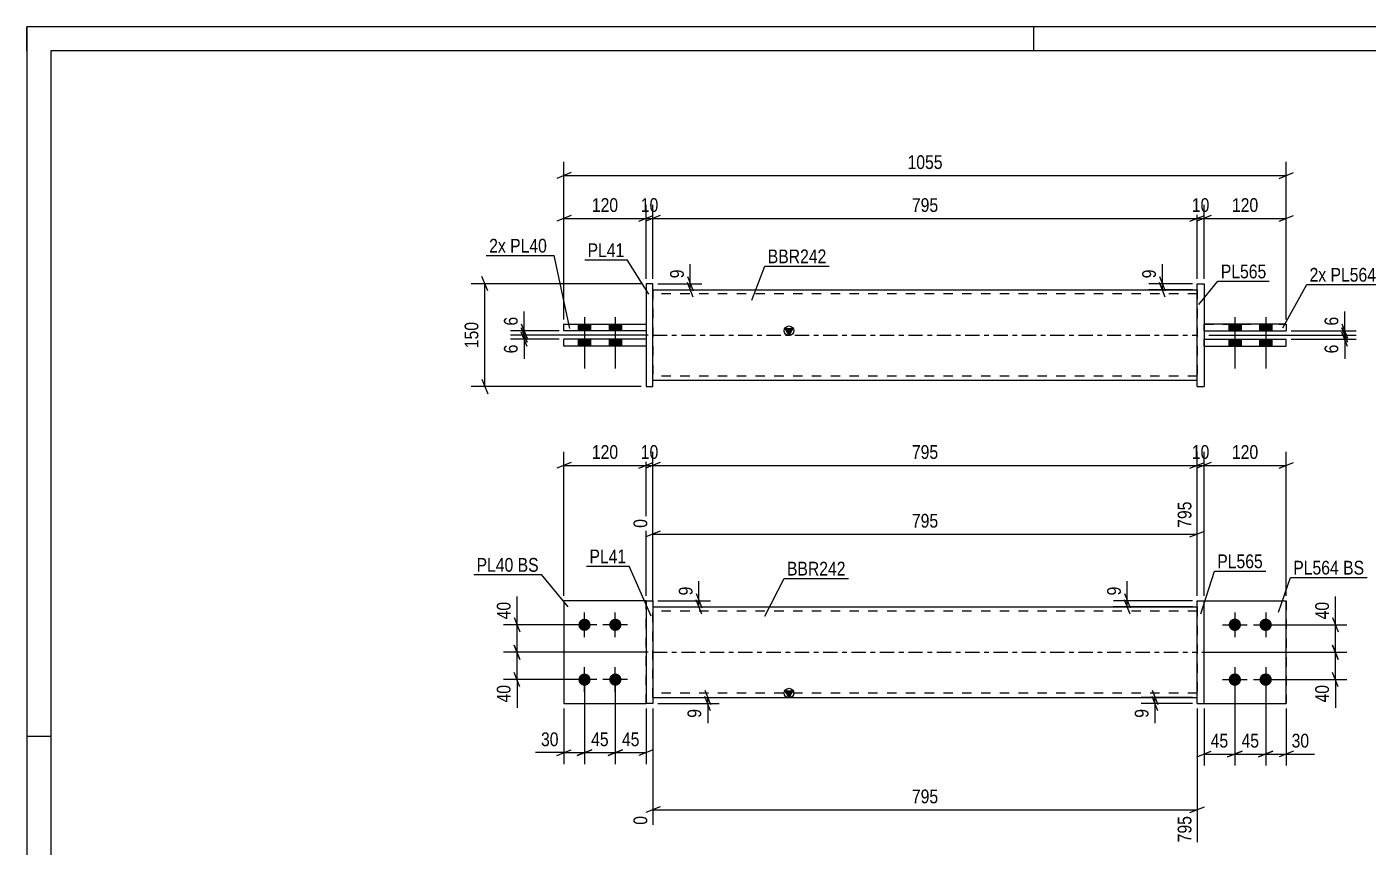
# Model space of a CAD drawing. Header units: millimetres. Extents: x 0 to 420, y 0 to 297.
# Drawn here: x 0 to 279.8, y 126 to 297 of the extents above; entities that cross this region are included whole.
import ezdxf

# ---------------------------------------------------------------- set-up
doc = ezdxf.new("R2010")
doc.units = ezdxf.units.MM
doc.linetypes.add('DXK_LINE_DOT2', pattern=[3.9198, 1.9599, -1.9599])
doc.linetypes.add('DXK_LINE_DOT3', pattern=[5.9187, 2.979, -0.9799, 0.9799, -0.9799])
doc.styles.add('Arial Narrow', font='ARIALN.TTF', dxfattribs={"height": 0.2})

# ---------------------------------------------------------------- blocks, each defined once
blk = doc.blocks.new('Unknown-585637310-1129')
at = {"color": 5, "linetype": 'Continuous'}
for p, q in [((420, 297), (0, 297)), ((0, 297), (0, 0)), ((0, 292), (0, 297)), ((210, 292), (210, 297)), ((415, 292), (5, 292)), ((5, 292), (5, 5)), ((5, 149), (0, 149))]:
    blk.add_line(p, q, dxfattribs=at)
blk = doc.blocks.new('Bolt-585637310-1834 - 1821')
at = {"linetype": 'Continuous'}
for points in [[(251.95, 173.61), (252.22, 173.58), (252.47, 173.5), (252.71, 173.37), (252.91, 173.19), (253.06, 172.97), (253.17, 172.72), (253.23, 172.46), (253.23, 172.19), (253.17, 171.93), (253.06, 171.68), (252.91, 171.47), (252.71, 171.29), (252.47, 171.15), (252.22, 171.07), (251.95, 171.04), (251.68, 171.07), (251.43, 171.15), (251.2, 171.29), (251, 171.47), (250.84, 171.68), (250.73, 171.93), (250.67, 172.19), (250.67, 172.46), (250.73, 172.72), (250.84, 172.97), (251, 173.19), (251.2, 173.37), (251.43, 173.5), (251.68, 173.58)], [(258.38, 173.61), (258.65, 173.58), (258.9, 173.5), (259.14, 173.37), (259.34, 173.19), (259.49, 172.97), (259.6, 172.72), (259.66, 172.46), (259.66, 172.19), (259.6, 171.93), (259.49, 171.68), (259.34, 171.47), (259.14, 171.29), (258.9, 171.15), (258.65, 171.07), (258.38, 171.04), (258.11, 171.07), (257.86, 171.15), (257.62, 171.29), (257.42, 171.47), (257.27, 171.68), (257.16, 171.93), (257.1, 172.19), (257.1, 172.46), (257.16, 172.72), (257.27, 172.97), (257.42, 173.19), (257.62, 173.37), (257.86, 173.5), (258.11, 173.58)], [(251.95, 162.18), (252.22, 162.15), (252.47, 162.07), (252.71, 161.94), (252.91, 161.76), (253.06, 161.54), (253.17, 161.29), (253.23, 161.03), (253.23, 160.76), (253.17, 160.5), (253.06, 160.25), (252.91, 160.04), (252.71, 159.86), (252.47, 159.72), (252.22, 159.64), (251.95, 159.61), (251.68, 159.64), (251.43, 159.72), (251.2, 159.86), (251, 160.04), (250.84, 160.25), (250.73, 160.5), (250.67, 160.76), (250.67, 161.03), (250.73, 161.29), (250.84, 161.54), (251, 161.76), (251.2, 161.94), (251.43, 162.07), (251.68, 162.15)], [(258.38, 162.18), (258.65, 162.15), (258.9, 162.07), (259.14, 161.94), (259.34, 161.76), (259.49, 161.54), (259.6, 161.29), (259.66, 161.03), (259.66, 160.76), (259.6, 160.5), (259.49, 160.25), (259.34, 160.04), (259.14, 159.86), (258.9, 159.72), (258.65, 159.64), (258.38, 159.61), (258.11, 159.64), (257.86, 159.72), (257.62, 159.86), (257.42, 160.04), (257.27, 160.25), (257.16, 160.5), (257.1, 160.76), (257.1, 161.03), (257.16, 161.29), (257.27, 161.54), (257.42, 161.76), (257.62, 161.94), (257.86, 162.07), (258.11, 162.15)]]:
    blk.add_hatch(color=1, dxfattribs=at).paths.add_polyline_path(points)
at = {"color": 1, "linetype": 'Continuous'}
for p, q in [((251.95, 174.9), (251.95, 169.75)), ((258.38, 174.9), (258.38, 169.75)), ((249.38, 172.33), (254.52, 172.33)), ((255.81, 172.33), (260.95, 172.33)), ((251.95, 163.47), (251.95, 158.33)), ((258.38, 163.47), (258.38, 158.33)), ((249.38, 160.9), (254.52, 160.9)), ((255.81, 160.9), (260.95, 160.9))]:
    blk.add_line(p, q, dxfattribs=at)
blk = doc.blocks.new('Part-585637310-1850 - 1821')
at = {"color": 2, "linetype": 'Continuous'}
for p, q in [((129.16, 177.33), (112.02, 177.33)), ((112.02, 177.33), (112.02, 155.9)), ((112.02, 155.9), (129.16, 155.9))]:
    blk.add_line(p, q, dxfattribs=at)
at = {"color": 7, "linetype": 'DXK_LINE_DOT2'}
blk.add_line((129.16, 155.9), (129.16, 177.33), dxfattribs=at)
blk = doc.blocks.new('Part-585637310-1840 - 1821')
at = {"color": 2, "linetype": 'Continuous'}
for p, q in [((129.16, 177.33), (130.59, 177.33)), ((129.16, 177.33), (129.16, 155.9)), ((130.59, 177.33), (130.59, 155.9)), ((130.59, 155.9), (129.16, 155.9))]:
    blk.add_line(p, q, dxfattribs=at)
blk = doc.blocks.new('Part-585637310-1828 - 1821')
at = {"linetype": 'Continuous'}
blk.add_hatch(color=2, dxfattribs=at).paths.add_polyline_path([(158.97, 157.18), (158.17, 158.58), (159.77, 158.58)])
at = {"color": 2, "linetype": 'Continuous'}
for p, q in [((130.59, 176.04), (244.09, 176.04)), ((130.59, 157.18), (244.09, 157.18)), ((158.97, 157.18), (158.17, 158.58)), ((158.17, 158.58), (159.77, 158.58)), ((159.77, 158.58), (158.97, 157.18))]:
    blk.add_line(p, q, dxfattribs=at)
at = {"color": 7, "linetype": 'DXK_LINE_DOT2'}
for p, q in [((130.59, 157.18), (130.59, 176.04)), ((244.09, 175.18), (130.59, 175.18)), ((244.09, 176.04), (244.09, 157.18)), ((244.09, 158.04), (130.59, 158.04))]:
    blk.add_line(p, q, dxfattribs=at)
at = {"color": 7, "linetype": 'DXK_LINE_DOT3'}
blk.add_line((130.59, 166.61), (244.09, 166.61), dxfattribs=at)
at = {"color": 2, "linetype": 'Continuous'}
blk.add_circle((158.97, 158.08), 1, dxfattribs=at)
blk = doc.blocks.new('Part-585637310-1833 - 1821')
at = {"color": 2, "linetype": 'Continuous'}
for p, q in [((245.52, 177.33), (262.67, 177.33)), ((262.67, 177.33), (262.67, 177.33)), ((262.67, 155.9), (262.67, 177.33)), ((245.52, 155.9), (262.67, 155.9))]:
    blk.add_line(p, q, dxfattribs=at)
at = {"color": 7, "linetype": 'DXK_LINE_DOT2'}
for p, q in [((245.52, 177.33), (262.67, 177.33)), ((245.52, 155.9), (245.52, 177.33)), ((262.67, 177.33), (262.67, 177.33)), ((245.52, 155.9), (245.52, 155.9)), ((245.52, 155.9), (262.67, 155.9))]:
    blk.add_line(p, q, dxfattribs=at)
blk = doc.blocks.new('Bolt-585637310-1835 - 1821')
at = {"linetype": 'Continuous'}
for points in [[(116.31, 171.04, -1), (116.31, 173.61, -1)], [(122.74, 171.04, -1), (122.74, 173.61, -1)], [(116.31, 159.61, -1), (116.31, 162.18, -1)], [(122.74, 159.61, -1), (122.74, 162.18, -1)]]:
    blk.add_hatch(color=1, dxfattribs=at).paths.add_polyline_path(points)
at = {"color": 1, "linetype": 'Continuous'}
for p, q in [((116.31, 169.75), (116.31, 174.9)), ((122.74, 169.75), (122.74, 174.9)), ((118.88, 172.33), (113.74, 172.33)), ((125.31, 172.33), (120.16, 172.33)), ((116.31, 158.33), (116.31, 163.47)), ((122.74, 158.33), (122.74, 163.47)), ((118.88, 160.9), (113.74, 160.9)), ((125.31, 160.9), (120.16, 160.9))]:
    blk.add_line(p, q, dxfattribs=at)
blk = doc.blocks.new('Part-585637310-1845 - 1821')
at = {"color": 7, "linetype": 'DXK_LINE_DOT2'}
for p, q in [((129.16, 177.33), (112.02, 177.33)), ((112.02, 177.33), (112.02, 155.9)), ((129.16, 155.9), (129.16, 177.33)), ((112.02, 155.9), (129.16, 155.9))]:
    blk.add_line(p, q, dxfattribs=at)
blk = doc.blocks.new('Part-585637310-1855 - 1821')
at = {"color": 2, "linetype": 'Continuous'}
for p, q in [((244.09, 177.33), (245.52, 177.33)), ((244.09, 155.9), (244.09, 177.33)), ((245.52, 155.9), (245.52, 177.33)), ((244.09, 155.9), (244.09, 155.9)), ((244.09, 155.9), (245.52, 155.9))]:
    blk.add_line(p, q, dxfattribs=at)
at = {"color": 7, "linetype": 'DXK_LINE_DOT2'}
for p, q in [((244.09, 177.33), (245.52, 177.33)), ((244.09, 155.9), (245.52, 155.9))]:
    blk.add_line(p, q, dxfattribs=at)
blk = doc.blocks.new('Part-585637310-1861 - 1821')
at = {"color": 7, "linetype": 'DXK_LINE_DOT2'}
for p, q in [((245.52, 177.33), (262.67, 177.33)), ((245.52, 155.9), (245.52, 177.33)), ((245.52, 177.33), (262.67, 177.33)), ((262.67, 177.33), (262.67, 177.33)), ((262.67, 177.33), (262.67, 155.9)), ((245.52, 155.9), (245.52, 155.9)), ((245.52, 155.9), (262.67, 155.9)), ((245.52, 155.9), (262.67, 155.9))]:
    blk.add_line(p, q, dxfattribs=at)
blk = doc.blocks.new('Part-585637310-2172 - 2150')
at = {"linetype": 'Continuous'}
blk.add_hatch(color=2, dxfattribs=at).paths.add_polyline_path([(158.97, 232.73), (158.17, 234.13), (159.77, 234.13)])
at = {"color": 2, "linetype": 'Continuous'}
for p, q in [((130.59, 242.16), (244.09, 242.16)), ((158.97, 232.73), (158.17, 234.13)), ((158.17, 234.13), (159.77, 234.13)), ((159.77, 234.13), (158.97, 232.73)), ((130.59, 223.3), (244.09, 223.3))]:
    blk.add_line(p, q, dxfattribs=at)
at = {"color": 7, "linetype": 'DXK_LINE_DOT2'}
for p, q in [((130.59, 242.16), (130.59, 223.3)), ((244.09, 241.3), (130.59, 241.3)), ((244.09, 242.16), (244.09, 223.3)), ((244.09, 224.16), (130.59, 224.16))]:
    blk.add_line(p, q, dxfattribs=at)
at = {"color": 7, "linetype": 'DXK_LINE_DOT3'}
blk.add_line((130.59, 232.73), (244.09, 232.73), dxfattribs=at)
at = {"color": 2, "linetype": 'Continuous'}
blk.add_circle((158.97, 233.63), 1, dxfattribs=at)
blk = doc.blocks.new('Part-585637310-2177 - 2150')
at = {"color": 2, "linetype": 'Continuous'}
for p, q in [((245.52, 231.87), (262.67, 231.87)), ((245.52, 230.44), (245.52, 231.87)), ((245.52, 230.44), (245.52, 230.44)), ((245.52, 230.44), (262.67, 230.44)), ((262.67, 230.44), (262.67, 231.87))]:
    blk.add_line(p, q, dxfattribs=at)
at = {"color": 7, "linetype": 'DXK_LINE_DOT2'}
for p, q in [((245.52, 231.87), (262.67, 231.87)), ((245.52, 230.44), (262.67, 230.44))]:
    blk.add_line(p, q, dxfattribs=at)
blk = doc.blocks.new('Part-585637310-2161 - 2150')
at = {"color": 2, "linetype": 'Continuous'}
for p, q in [((129.16, 231.87), (112.02, 231.87)), ((112.02, 230.44), (112.02, 231.87)), ((129.16, 230.44), (112.02, 230.44)), ((129.16, 231.87), (129.16, 230.44))]:
    blk.add_line(p, q, dxfattribs=at)
blk = doc.blocks.new('Part-585637310-2166 - 2150')
at = {"color": 2, "linetype": 'Continuous'}
for p, q in [((244.09, 243.44), (244.09, 243.44)), ((244.09, 222.01), (244.09, 243.44)), ((244.09, 243.44), (245.52, 243.44)), ((245.52, 243.44), (245.52, 243.44)), ((245.52, 243.44), (245.52, 222.01)), ((244.09, 222.01), (245.52, 222.01)), ((244.09, 222.01), (244.09, 222.01)), ((245.52, 222.01), (245.52, 222.01))]:
    blk.add_line(p, q, dxfattribs=at)
at = {"color": 7, "linetype": 'DXK_LINE_DOT2'}
for p, q in [((244.09, 243.44), (244.09, 243.44)), ((244.09, 243.44), (245.52, 243.44)), ((244.09, 222.01), (245.52, 222.01))]:
    blk.add_line(p, q, dxfattribs=at)
blk = doc.blocks.new('Bolt-585637310-2167 - 2150')
at = {"linetype": 'Continuous'}
for points in [[(253.24, 235.01), (250.67, 235.01), (250.67, 233.59), (253.24, 233.59)], [(253.24, 235.01), (250.67, 235.01), (250.67, 233.59), (253.24, 233.59)], [(259.67, 235.01), (257.09, 235.01), (257.09, 233.59), (259.67, 233.59)], [(259.67, 235.01), (257.09, 235.01), (257.09, 233.59), (259.67, 233.59)], [(253.24, 231.87), (250.67, 231.87), (250.67, 230.44), (253.24, 230.44)], [(253.24, 231.87), (250.67, 231.87), (250.67, 230.44), (253.24, 230.44)], [(259.67, 231.87), (257.09, 231.87), (257.09, 230.44), (259.67, 230.44)], [(259.67, 231.87), (257.09, 231.87), (257.09, 230.44), (259.67, 230.44)]]:
    blk.add_hatch(color=1, dxfattribs=at).paths.add_polyline_path(points)
at = {"color": 1, "linetype": 'Continuous'}
for p, q in [((250.67, 235.01), (250.67, 233.59)), ((250.67, 235.01), (250.67, 233.59)), ((251.95, 236.44), (251.95, 225.73)), ((251.95, 236.44), (251.95, 225.73)), ((253.24, 235.01), (253.24, 233.59)), ((253.24, 235.01), (253.24, 233.59)), ((257.09, 235.01), (257.09, 233.59)), ((257.09, 235.01), (257.09, 233.59)), ((258.38, 236.44), (258.38, 225.73)), ((258.38, 236.44), (258.38, 225.73)), ((259.67, 235.01), (259.67, 233.59)), ((259.67, 235.01), (259.67, 233.59)), ((250.67, 231.87), (250.67, 230.44)), ((250.67, 231.87), (250.67, 230.44)), ((253.24, 231.87), (253.24, 230.44)), ((253.24, 231.87), (253.24, 230.44)), ((257.09, 231.87), (257.09, 230.44)), ((257.09, 231.87), (257.09, 230.44)), ((259.67, 231.87), (259.67, 230.44)), ((259.67, 231.87), (259.67, 230.44))]:
    blk.add_line(p, q, dxfattribs=at)
blk = doc.blocks.new('Part-585637310-2182 - 2150')
at = {"color": 2, "linetype": 'Continuous'}
for p, q in [((262.67, 235.01), (245.52, 235.01)), ((245.52, 233.59), (245.52, 235.01)), ((262.67, 235.01), (262.67, 233.59)), ((245.52, 233.59), (245.52, 233.59)), ((245.52, 233.59), (262.67, 233.59))]:
    blk.add_line(p, q, dxfattribs=at)
at = {"color": 7, "linetype": 'DXK_LINE_DOT2'}
for p, q in [((245.52, 235.01), (245.52, 235.01)), ((245.52, 235.01), (262.67, 235.01)), ((262.67, 235.01), (262.67, 235.01)), ((245.52, 233.59), (262.67, 233.59))]:
    blk.add_line(p, q, dxfattribs=at)
blk = doc.blocks.new('Part-585637310-2187 - 2150')
at = {"color": 2, "linetype": 'Continuous'}
for p, q in [((112.02, 235.01), (129.16, 235.01)), ((112.02, 233.59), (112.02, 235.01)), ((129.16, 235.01), (129.16, 233.59)), ((129.16, 233.59), (112.02, 233.59))]:
    blk.add_line(p, q, dxfattribs=at)
blk = doc.blocks.new('Part-585637310-2192 - 2150')
at = {"color": 2, "linetype": 'Continuous'}
for p, q in [((130.59, 243.44), (129.16, 243.44)), ((129.16, 243.44), (129.16, 222.01)), ((130.59, 222.01), (130.59, 243.44)), ((129.16, 222.01), (130.59, 222.01))]:
    blk.add_line(p, q, dxfattribs=at)
blk = doc.blocks.new('Bolt-585637310-2193 - 2150')
at = {"linetype": 'Continuous'}
for points in [[(115.02, 233.59), (117.59, 233.59), (117.59, 235.01), (115.02, 235.01)], [(115.02, 233.59), (117.59, 233.59), (117.59, 235.01), (115.02, 235.01)], [(121.45, 233.59), (124.02, 233.59), (124.02, 235.01), (121.45, 235.01)], [(121.45, 233.59), (124.02, 233.59), (124.02, 235.01), (121.45, 235.01)], [(115.02, 230.44), (117.59, 230.44), (117.59, 231.87), (115.02, 231.87)], [(115.02, 230.44), (117.59, 230.44), (117.59, 231.87), (115.02, 231.87)], [(121.45, 230.44), (124.02, 230.44), (124.02, 231.87), (121.45, 231.87)], [(121.45, 230.44), (124.02, 230.44), (124.02, 231.87), (121.45, 231.87)]]:
    blk.add_hatch(color=1, dxfattribs=at).paths.add_polyline_path(points)
at = {"color": 1, "linetype": 'Continuous'}
for p, q in [((115.02, 235.01), (115.02, 233.59)), ((115.02, 235.01), (115.02, 233.59)), ((116.31, 236.44), (116.31, 225.73)), ((116.31, 236.44), (116.31, 225.73)), ((117.59, 235.01), (117.59, 233.59)), ((117.59, 235.01), (117.59, 233.59)), ((121.45, 235.01), (121.45, 233.59)), ((121.45, 235.01), (121.45, 233.59)), ((122.74, 236.44), (122.74, 225.73)), ((122.74, 236.44), (122.74, 225.73)), ((124.02, 235.01), (124.02, 233.59)), ((124.02, 235.01), (124.02, 233.59)), ((115.02, 231.87), (115.02, 230.44)), ((115.02, 231.87), (115.02, 230.44)), ((117.59, 231.87), (117.59, 230.44)), ((117.59, 231.87), (117.59, 230.44)), ((121.45, 231.87), (121.45, 230.44)), ((121.45, 231.87), (121.45, 230.44)), ((124.02, 231.87), (124.02, 230.44)), ((124.02, 231.87), (124.02, 230.44))]:
    blk.add_line(p, q, dxfattribs=at)
blk = doc.blocks.new('StraightDimension-585637310-1904 - 1821')
at = {"color": 7, "linetype": 'Continuous'}
for p, q in [((116.31, 159.9), (116.31, 143.27)), ((112.02, 154.9), (112.02, 143.27)), ((110.52, 145.07), (113.52, 146.27)), ((112.02, 145.67), (116.31, 145.67)), ((117.81, 146.27), (114.81, 145.07))]:
    blk.add_line(p, q, dxfattribs=at)
at = {"color": 0}
blk.add_wipeout([(111.5, 146.42), (111.5, 150.62), (106.64, 150.62), (106.64, 146.42)], dxfattribs=at)
at = {"color": 7, "linetype": 'Continuous'}
blk.add_line((112.02, 145.67), (106.12, 145.67), dxfattribs=at)
blk.add_line((112.02, 145.67), (106.12, 145.67), dxfattribs=at)
at = {"color": 3, "style": 'Arial Narrow'}
blk.add_text('30', height=2.863, dxfattribs=at).set_placement((107.24, 147.02))
blk = doc.blocks.new('StraightDimension-585637310-1897 - 1821')
at = {"color": 7, "linetype": 'Continuous'}
for p, q in [((116.31, 159.9), (116.31, 143.27)), ((122.74, 159.9), (122.74, 143.27)), ((114.81, 145.07), (117.81, 146.27)), ((116.31, 145.67), (122.74, 145.67)), ((124.24, 146.27), (121.24, 145.07))]:
    blk.add_line(p, q, dxfattribs=at)
at = {"color": 0}
blk.add_wipeout([(121.95, 146.42), (121.95, 150.62), (117.09, 150.62), (117.09, 146.42)], dxfattribs=at)
at = {"color": 3, "style": 'Arial Narrow'}
blk.add_text('45', height=2.863, dxfattribs=at).set_placement((117.69, 147.02))
blk = doc.blocks.new('StraightDimension-585637310-3812 - 1821')
at = {"color": 7, "linetype": 'Continuous'}
for p, q in [((272.33, 173.83), (273.53, 170.83)), ((259.38, 172.33), (275.33, 172.33)), ((272.93, 166.61), (272.93, 172.33)), ((273.53, 165.11), (272.33, 168.11)), ((245.09, 166.61), (275.33, 166.61))]:
    blk.add_line(p, q, dxfattribs=at)
at = {"color": 0}
blk.add_wipeout([(272.18, 177.71), (267.98, 177.71), (267.98, 172.85), (272.18, 172.85)], dxfattribs=at)
at = {"color": 7, "linetype": 'Continuous'}
blk.add_line((272.93, 172.33), (272.93, 178.23), dxfattribs=at)
blk.add_line((272.93, 172.33), (272.93, 178.23), dxfattribs=at)
at = {"color": 3, "style": 'Arial Narrow'}
blk.add_text('40', height=2.863, rotation=90.0002, dxfattribs=at).set_placement((271.58, 173.45))
blk = doc.blocks.new('StraightDimension-585637310-1979 - 1821')
at = {"color": 7, "linetype": 'Continuous'}
for p, q in [((243.09, 157.18), (232.44, 157.18)), ((234.69, 158.68), (235.89, 155.68)), ((235.89, 154.4), (234.69, 157.4)), ((235.29, 155.9), (235.29, 157.18)), ((243.09, 155.9), (232.44, 155.9))]:
    blk.add_line(p, q, dxfattribs=at)
at = {"color": 0}
blk.add_wipeout([(234.54, 155.37), (230.34, 155.37), (230.34, 152.34), (234.54, 152.34)], dxfattribs=at)
at = {"color": 7, "linetype": 'Continuous'}
blk.add_line((235.29, 155.9), (235.29, 151.82), dxfattribs=at)
blk.add_line((235.29, 155.9), (235.29, 151.82), dxfattribs=at)
at = {"color": 3, "style": 'Arial Narrow'}
blk.add_text('9', height=2.86, rotation=90.0002, dxfattribs=at).set_placement((233.94, 152.94))
blk = doc.blocks.new('StraightDimension-585637310-2096 - 1821')
at = {"color": 7, "linetype": 'Continuous'}
for p, q in [((244.09, 178.33), (244.09, 208.42)), ((245.52, 178.33), (245.52, 208.42)), ((242.59, 204.97), (245.59, 206.17)), ((247.02, 206.17), (244.02, 204.97)), ((244.09, 205.57), (245.52, 205.57))]:
    blk.add_line(p, q, dxfattribs=at)
at = {"color": 0}
blk.add_wipeout([(247.24, 206.32), (247.24, 210.52), (242.38, 210.52), (242.38, 206.32)], dxfattribs=at)
at = {"color": 3, "style": 'Arial Narrow'}
blk.add_text('10', height=2.863, dxfattribs=at).set_placement((242.98, 206.92))
blk = doc.blocks.new('StraightDimension-585637310-1884 - 1821')
at = {"color": 7, "linetype": 'Continuous'}
for p, q in [((122.74, 159.9), (122.74, 143.27)), ((129.16, 154.9), (129.16, 143.27)), ((121.24, 145.07), (124.24, 146.27)), ((122.74, 145.67), (129.16, 145.67)), ((130.66, 146.27), (127.66, 145.07))]:
    blk.add_line(p, q, dxfattribs=at)
at = {"color": 0}
blk.add_wipeout([(128.38, 146.42), (128.38, 150.62), (123.52, 150.62), (123.52, 146.42)], dxfattribs=at)
at = {"color": 3, "style": 'Arial Narrow'}
blk.add_text('45', height=2.863, dxfattribs=at).set_placement((124.12, 147.02))
blk = doc.blocks.new('StraightDimension-585637310-1932 - 1821')
at = {"color": 7, "linetype": 'Continuous'}
for p, q in [((131.59, 157.18), (144.4, 157.18)), ((141.4, 158.68), (142.6, 155.68)), ((142.6, 154.4), (141.4, 157.4)), ((142, 155.9), (142, 157.18)), ((131.59, 155.9), (144.4, 155.9))]:
    blk.add_line(p, q, dxfattribs=at)
at = {"color": 0}
blk.add_wipeout([(141.25, 155.37), (137.05, 155.37), (137.05, 152.34), (141.25, 152.34)], dxfattribs=at)
at = {"color": 7, "linetype": 'Continuous'}
blk.add_line((142, 155.9), (142, 151.82), dxfattribs=at)
blk.add_line((142, 155.9), (142, 151.82), dxfattribs=at)
at = {"color": 3, "style": 'Arial Narrow'}
blk.add_text('9', height=2.86, rotation=90.0002, dxfattribs=at).set_placement((140.65, 152.94))
blk = doc.blocks.new('StraightDimension-585637310-2048 - 1821')
at = {"color": 7, "linetype": 'Continuous'}
for p, q in [((112.02, 178.33), (112.02, 208.42)), ((129.16, 178.33), (129.16, 208.42)), ((113.52, 206.17), (110.52, 204.97)), ((112.02, 205.57), (129.16, 205.57)), ((127.66, 204.97), (130.66, 206.17))]:
    blk.add_line(p, q, dxfattribs=at)
at = {"color": 0}
blk.add_wipeout([(123.93, 206.32), (123.93, 210.52), (117.25, 210.52), (117.25, 206.32)], dxfattribs=at)
at = {"color": 3, "style": 'Arial Narrow'}
blk.add_text('120', height=2.863, dxfattribs=at).set_placement((117.85, 206.92))
blk = doc.blocks.new('StraightDimension-585637310-1941 - 1821')
at = {"color": 7, "linetype": 'Continuous'}
for p, q in [((131.59, 177.33), (142.59, 177.33)), ((139.59, 178.83), (140.79, 175.83)), ((140.79, 174.54), (139.59, 177.54)), ((140.19, 176.04), (140.19, 177.33)), ((131.59, 176.04), (142.59, 176.04))]:
    blk.add_line(p, q, dxfattribs=at)
at = {"color": 0}
blk.add_wipeout([(139.44, 180.88), (135.24, 180.88), (135.24, 177.85), (139.44, 177.85)], dxfattribs=at)
at = {"color": 7, "linetype": 'Continuous'}
blk.add_line((140.19, 177.33), (140.19, 181.4), dxfattribs=at)
blk.add_line((140.19, 177.33), (140.19, 181.4), dxfattribs=at)
at = {"color": 3, "style": 'Arial Narrow'}
blk.add_text('9', height=2.86, rotation=90.0002, dxfattribs=at).set_placement((138.84, 178.45))
blk = doc.blocks.new('StraightDimension-585637310-1950 - 1821')
at = {"color": 7, "linetype": 'Continuous'}
for p, q in [((101.64, 168.11), (102.84, 165.11)), ((129.59, 166.61), (99.39, 166.61)), ((102.24, 160.9), (102.24, 166.61)), ((102.84, 159.4), (101.64, 162.4)), ((115.31, 160.9), (99.39, 160.9))]:
    blk.add_line(p, q, dxfattribs=at)
at = {"color": 0}
blk.add_wipeout([(101.49, 160.37), (97.29, 160.37), (97.29, 155.52), (101.49, 155.52)], dxfattribs=at)
at = {"color": 7, "linetype": 'Continuous'}
blk.add_line((102.24, 160.9), (102.24, 154.99), dxfattribs=at)
blk.add_line((102.24, 160.9), (102.24, 154.99), dxfattribs=at)
at = {"color": 3, "style": 'Arial Narrow'}
blk.add_text('40', height=2.863, rotation=90.0002, dxfattribs=at).set_placement((100.89, 156.12))
blk = doc.blocks.new('StraightDimension-585637310-1965 - 1821')
at = {"color": 7, "linetype": 'Continuous'}
for p, q in [((101.64, 173.83), (102.84, 170.83)), ((115.31, 172.33), (99.39, 172.33)), ((102.24, 166.61), (102.24, 172.33)), ((102.84, 165.11), (101.64, 168.11)), ((129.59, 166.61), (99.39, 166.61))]:
    blk.add_line(p, q, dxfattribs=at)
at = {"color": 0}
blk.add_wipeout([(101.49, 177.71), (97.29, 177.71), (97.29, 172.85), (101.49, 172.85)], dxfattribs=at)
at = {"color": 7, "linetype": 'Continuous'}
blk.add_line((102.24, 172.33), (102.24, 178.23), dxfattribs=at)
blk.add_line((102.24, 172.33), (102.24, 178.23), dxfattribs=at)
at = {"color": 3, "style": 'Arial Narrow'}
blk.add_text('40', height=2.863, rotation=90.0002, dxfattribs=at).set_placement((100.89, 173.45))
blk = doc.blocks.new('StraightDimension-585637310-2041 - 1821')
at = {"color": 7, "linetype": 'Continuous'}
for p, q in [((243.09, 177.33), (226.67, 177.33)), ((228.92, 178.83), (230.12, 175.83)), ((230.12, 174.54), (228.92, 177.54)), ((229.52, 176.04), (229.52, 177.33)), ((243.09, 176.04), (226.67, 176.04))]:
    blk.add_line(p, q, dxfattribs=at)
at = {"color": 0}
blk.add_wipeout([(228.77, 180.88), (224.57, 180.88), (224.57, 177.85), (228.77, 177.85)], dxfattribs=at)
at = {"color": 7, "linetype": 'Continuous'}
blk.add_line((229.52, 177.33), (229.52, 181.4), dxfattribs=at)
blk.add_line((229.52, 177.33), (229.52, 181.4), dxfattribs=at)
at = {"color": 3, "style": 'Arial Narrow'}
blk.add_text('9', height=2.86, rotation=90.0002, dxfattribs=at).set_placement((228.17, 178.45))
blk = doc.blocks.new('StraightDimension-585637310-2070 - 1821')
at = {"color": 7, "linetype": 'Continuous'}
for p, q in [((129.16, 178.33), (129.16, 208.42)), ((130.59, 178.33), (130.59, 208.42)), ((127.66, 204.97), (130.66, 206.17)), ((132.09, 206.17), (129.09, 204.97)), ((129.16, 205.57), (130.59, 205.57))]:
    blk.add_line(p, q, dxfattribs=at)
at = {"color": 0}
blk.add_wipeout([(132.31, 206.32), (132.31, 210.52), (127.45, 210.52), (127.45, 206.32)], dxfattribs=at)
at = {"color": 3, "style": 'Arial Narrow'}
blk.add_text('10', height=2.863, dxfattribs=at).set_placement((128.05, 206.92))
blk = doc.blocks.new('StraightDimension-585637310-2087 - 1821')
at = {"color": 7, "linetype": 'Continuous'}
for p, q in [((130.59, 178.33), (130.59, 208.42)), ((244.09, 178.33), (244.09, 208.42)), ((132.09, 206.17), (129.09, 204.97)), ((130.59, 205.57), (244.09, 205.57)), ((242.59, 204.97), (245.59, 206.17))]:
    blk.add_line(p, q, dxfattribs=at)
at = {"color": 0}
blk.add_wipeout([(190.69, 206.32), (190.69, 210.52), (184, 210.52), (184, 206.32)], dxfattribs=at)
at = {"color": 3, "style": 'Arial Narrow'}
blk.add_text('795', height=2.863, dxfattribs=at).set_placement((184.6, 206.92))
blk = doc.blocks.new('StraightDimension-585637310-2113 - 1821')
at = {"color": 7, "linetype": 'Continuous'}
for p, q in [((245.52, 178.33), (245.52, 208.42)), ((262.67, 178.33), (262.67, 208.42)), ((247.02, 206.17), (244.02, 204.97)), ((245.52, 205.57), (262.67, 205.57)), ((261.17, 204.97), (264.17, 206.17))]:
    blk.add_line(p, q, dxfattribs=at)
at = {"color": 0}
blk.add_wipeout([(257.44, 206.32), (257.44, 210.52), (250.75, 210.52), (250.75, 206.32)], dxfattribs=at)
at = {"color": 3, "style": 'Arial Narrow'}
blk.add_text('120', height=2.863, dxfattribs=at).set_placement((251.35, 206.92))
blk = doc.blocks.new('StraightDimension-585637310-2462 - 1821')
at = {"color": 7, "linetype": 'Continuous'}
for p, q in [((244.09, 178.33), (244.09, 198.03)), ((130.59, 177.04), (130.59, 194.37)), ((132.09, 191.84), (129.09, 190.64)), ((130.59, 191.24), (244.09, 191.24)), ((242.59, 190.64), (245.59, 191.84))]:
    blk.add_line(p, q, dxfattribs=at)
at = {"color": 0}
blk.add_wipeout([(190.69, 191.99), (190.69, 196.19), (184, 196.19), (184, 191.99)], dxfattribs=at)
at = {"color": 0, "linetype": 'Continuous'}
for points in [[(243.49, 198.63), (239.29, 198.63), (239.29, 191.94), (243.49, 191.94)], [(129.99, 194.97), (125.79, 194.97), (125.79, 191.94), (129.99, 191.94)]]:
    blk.add_wipeout(points, dxfattribs=at)
at = {"color": 3, "linetype": 'Continuous', "style": 'Arial Narrow'}
for s, height, p in [('795', 2.863, (242.89, 192.54)), ('0', 2.86, (129.39, 192.54))]:
    blk.add_text(s, height=height, rotation=90.0002, dxfattribs=at).set_placement(p)
at = {"color": 3, "style": 'Arial Narrow'}
blk.add_text('795', height=2.863, dxfattribs=at).set_placement((184.6, 192.59))
blk = doc.blocks.new('StraightDimension-585637310-3756 - 1821')
at = {"color": 7, "linetype": 'Continuous'}
for p, q in [((251.95, 159.9), (251.95, 142.98)), ((245.52, 154.9), (245.52, 142.98)), ((244.02, 144.78), (247.02, 145.98)), ((253.45, 145.98), (250.45, 144.78)), ((245.52, 145.38), (251.95, 145.38))]:
    blk.add_line(p, q, dxfattribs=at)
at = {"color": 0}
blk.add_wipeout([(251.16, 146.13), (251.16, 150.33), (246.31, 150.33), (246.31, 146.13)], dxfattribs=at)
at = {"color": 3, "style": 'Arial Narrow'}
blk.add_text('45', height=2.863, dxfattribs=at).set_placement((246.91, 146.73))
blk = doc.blocks.new('StraightDimension-585637310-2529 - 1821')
at = {"color": 7, "linetype": 'Continuous'}
for p, q in [((130.59, 154.9), (130.59, 130.63)), ((244.09, 154.9), (244.09, 126.97)), ((132.09, 134.36), (129.09, 133.16)), ((242.59, 133.16), (245.59, 134.36)), ((130.59, 133.76), (244.09, 133.76))]:
    blk.add_line(p, q, dxfattribs=at)
at = {"color": 0}
blk.add_wipeout([(190.69, 134.51), (190.69, 138.71), (184, 138.71), (184, 134.51)], dxfattribs=at)
at = {"color": 0, "linetype": 'Continuous'}
for points in [[(129.99, 133.06), (125.79, 133.06), (125.79, 130.03), (129.99, 130.03)], [(243.49, 133.06), (239.29, 133.06), (239.29, 126.37), (243.49, 126.37)]]:
    blk.add_wipeout(points, dxfattribs=at)
at = {"color": 3, "style": 'Arial Narrow'}
blk.add_text('795', height=2.863, dxfattribs=at).set_placement((184.6, 135.11))
at = {"color": 3, "linetype": 'Continuous', "style": 'Arial Narrow'}
for s, height, p in [('0', 2.86, (129.39, 130.63)), ('795', 2.863, (242.89, 126.97))]:
    blk.add_text(s, height=height, rotation=90.0002, dxfattribs=at).set_placement(p)
blk = doc.blocks.new('StraightDimension-585637310-3754 - 1821')
at = {"color": 7, "linetype": 'Continuous'}
for p, q in [((258.38, 159.9), (258.38, 142.98)), ((262.67, 154.9), (262.67, 142.98)), ((256.88, 144.78), (259.88, 145.98)), ((264.17, 145.98), (261.17, 144.78)), ((258.38, 145.38), (262.67, 145.38))]:
    blk.add_line(p, q, dxfattribs=at)
at = {"color": 0}
blk.add_wipeout([(268.05, 146.13), (268.05, 150.33), (263.19, 150.33), (263.19, 146.13)], dxfattribs=at)
at = {"color": 7, "linetype": 'Continuous'}
blk.add_line((262.67, 145.38), (268.57, 145.38), dxfattribs=at)
blk.add_line((262.67, 145.38), (268.57, 145.38), dxfattribs=at)
at = {"color": 3, "style": 'Arial Narrow'}
blk.add_text('30', height=2.863, dxfattribs=at).set_placement((263.79, 146.73))
blk = doc.blocks.new('StraightDimension-585637310-3755 - 1821')
at = {"color": 7, "linetype": 'Continuous'}
for p, q in [((251.95, 159.9), (251.95, 142.98)), ((258.38, 159.9), (258.38, 142.98)), ((250.45, 144.78), (253.45, 145.98)), ((259.88, 145.98), (256.88, 144.78)), ((251.95, 145.38), (258.38, 145.38))]:
    blk.add_line(p, q, dxfattribs=at)
at = {"color": 0}
blk.add_wipeout([(257.59, 146.13), (257.59, 150.33), (252.74, 150.33), (252.74, 146.13)], dxfattribs=at)
at = {"color": 3, "style": 'Arial Narrow'}
blk.add_text('45', height=2.863, dxfattribs=at).set_placement((253.34, 146.73))
blk = doc.blocks.new('StraightDimension-585637310-3813 - 1821')
at = {"color": 7, "linetype": 'Continuous'}
for p, q in [((272.33, 168.11), (273.53, 165.11)), ((245.09, 166.61), (275.33, 166.61)), ((272.93, 160.9), (272.93, 166.61)), ((273.53, 159.4), (272.33, 162.4)), ((259.38, 160.9), (275.33, 160.9))]:
    blk.add_line(p, q, dxfattribs=at)
at = {"color": 0}
blk.add_wipeout([(272.18, 160.37), (267.98, 160.37), (267.98, 155.52), (272.18, 155.52)], dxfattribs=at)
at = {"color": 7, "linetype": 'Continuous'}
blk.add_line((272.93, 160.9), (272.93, 154.99), dxfattribs=at)
blk.add_line((272.93, 160.9), (272.93, 154.99), dxfattribs=at)
at = {"color": 3, "style": 'Arial Narrow'}
blk.add_text('40', height=2.863, rotation=90.0002, dxfattribs=at).set_placement((271.58, 156.12))
blk = doc.blocks.new('StraightDimension-585637310-2309 - 2150')
at = {"color": 7, "linetype": 'Continuous'}
for p, q in [((243.09, 243.44), (233.99, 243.44)), ((236.24, 244.94), (237.44, 241.94)), ((237.44, 240.66), (236.24, 243.66)), ((236.84, 242.16), (236.84, 243.44)), ((243.09, 242.16), (233.99, 242.16))]:
    blk.add_line(p, q, dxfattribs=at)
at = {"color": 0}
blk.add_wipeout([(236.09, 247), (231.89, 247), (231.89, 243.97), (236.09, 243.97)], dxfattribs=at)
at = {"color": 7, "linetype": 'Continuous'}
blk.add_line((236.84, 243.44), (236.84, 247.52), dxfattribs=at)
blk.add_line((236.84, 243.44), (236.84, 247.52), dxfattribs=at)
at = {"color": 3, "style": 'Arial Narrow'}
blk.add_text('9', height=2.86, rotation=90.0002, dxfattribs=at).set_placement((235.49, 244.57))
blk = doc.blocks.new('StraightDimension-585637310-2200 - 2150')
at = {"color": 7, "linetype": 'Continuous'}
for p, q in [((129.59, 232.73), (100.87, 232.73)), ((103.12, 234.23), (104.32, 231.23)), ((104.32, 230.37), (103.12, 233.37)), ((103.72, 231.87), (103.72, 232.73)), ((111.02, 231.87), (100.87, 231.87))]:
    blk.add_line(p, q, dxfattribs=at)
at = {"color": 0}
blk.add_wipeout([(102.97, 231.35), (98.77, 231.35), (98.77, 228.32), (102.97, 228.32)], dxfattribs=at)
at = {"color": 7, "linetype": 'Continuous'}
blk.add_line((103.72, 231.87), (103.72, 227.79), dxfattribs=at)
blk.add_line((103.72, 231.87), (103.72, 227.79), dxfattribs=at)
at = {"color": 3, "style": 'Arial Narrow'}
blk.add_text('6', height=2.86, rotation=90.0002, dxfattribs=at).set_placement((102.37, 228.92))
blk = doc.blocks.new('StraightDimension-585637310-2216 - 2150')
at = {"color": 7, "linetype": 'Continuous'}
for p, q in [((103.12, 235.09), (104.32, 232.09)), ((111.02, 233.59), (100.87, 233.59)), ((129.59, 232.73), (100.87, 232.73)), ((104.32, 231.23), (103.12, 234.23)), ((103.72, 232.73), (103.72, 233.59))]:
    blk.add_line(p, q, dxfattribs=at)
at = {"color": 0}
blk.add_wipeout([(102.97, 237.14), (98.77, 237.14), (98.77, 234.11), (102.97, 234.11)], dxfattribs=at)
at = {"color": 7, "linetype": 'Continuous'}
blk.add_line((103.72, 233.59), (103.72, 237.66), dxfattribs=at)
blk.add_line((103.72, 233.59), (103.72, 237.66), dxfattribs=at)
at = {"color": 3, "style": 'Arial Narrow'}
blk.add_text('6', height=2.86, rotation=90.0002, dxfattribs=at).set_placement((102.37, 234.71))
blk = doc.blocks.new('StraightDimension-585637310-2233 - 2150')
at = {"color": 7, "linetype": 'Continuous'}
for p, q in [((128.16, 243.44), (92.67, 243.44)), ((96.12, 241.94), (94.92, 244.94)), ((95.52, 222.01), (95.52, 243.44)), ((128.16, 222.01), (92.67, 222.01)), ((94.92, 223.51), (96.12, 220.51))]:
    blk.add_line(p, q, dxfattribs=at)
at = {"color": 0}
blk.add_wipeout([(94.77, 236.07), (90.57, 236.07), (90.57, 229.39), (94.77, 229.39)], dxfattribs=at)
at = {"color": 3, "style": 'Arial Narrow'}
blk.add_text('150', height=2.863, rotation=90.0002, dxfattribs=at).set_placement((94.17, 229.99))
blk = doc.blocks.new('StraightDimension-585637310-2247 - 2150')
at = {"color": 7, "linetype": 'Continuous'}
for p, q in [((112.02, 236.01), (112.02, 268.86)), ((262.67, 236.01), (262.67, 268.86)), ((113.52, 266.61), (110.52, 265.41)), ((112.02, 266.01), (262.67, 266.01)), ((261.17, 265.41), (264.17, 266.61))]:
    blk.add_line(p, q, dxfattribs=at)
at = {"color": 0}
blk.add_wipeout([(191.6, 266.76), (191.6, 270.96), (183.09, 270.96), (183.09, 266.76)], dxfattribs=at)
at = {"color": 3, "style": 'Arial Narrow'}
blk.add_text('1055', height=2.863, dxfattribs=at).set_placement((183.69, 267.36))
blk = doc.blocks.new('StraightDimension-585637310-2329 - 2150')
at = {"color": 7, "linetype": 'Continuous'}
for p, q in [((246.52, 232.73), (277.27, 232.73)), ((274.27, 234.23), (275.47, 231.23)), ((275.47, 230.37), (274.27, 233.37)), ((274.87, 231.87), (274.87, 232.73)), ((263.67, 231.87), (277.27, 231.87))]:
    blk.add_line(p, q, dxfattribs=at)
at = {"color": 0}
blk.add_wipeout([(274.12, 231.35), (269.92, 231.35), (269.92, 228.32), (274.12, 228.32)], dxfattribs=at)
at = {"color": 7, "linetype": 'Continuous'}
blk.add_line((274.87, 231.87), (274.87, 227.79), dxfattribs=at)
blk.add_line((274.87, 231.87), (274.87, 227.79), dxfattribs=at)
at = {"color": 3, "style": 'Arial Narrow'}
blk.add_text('6', height=2.86, rotation=90.0002, dxfattribs=at).set_placement((273.52, 228.92))
blk = doc.blocks.new('StraightDimension-585637310-2258 - 2150')
at = {"color": 7, "linetype": 'Continuous'}
for p, q in [((127.66, 256.46), (130.66, 257.66)), ((132.09, 257.66), (129.09, 256.46)), ((129.16, 244.44), (129.16, 259.91)), ((130.59, 244.44), (130.59, 259.91)), ((129.16, 257.06), (130.59, 257.06))]:
    blk.add_line(p, q, dxfattribs=at)
at = {"color": 0}
blk.add_wipeout([(132.31, 257.81), (132.31, 262.01), (127.45, 262.01), (127.45, 257.81)], dxfattribs=at)
at = {"color": 3, "style": 'Arial Narrow'}
blk.add_text('10', height=2.863, dxfattribs=at).set_placement((128.05, 258.41))
blk = doc.blocks.new('StraightDimension-585637310-2268 - 2150')
at = {"color": 7, "linetype": 'Continuous'}
for p, q in [((113.52, 257.66), (110.52, 256.46)), ((112.02, 236.01), (112.02, 259.91)), ((127.66, 256.46), (130.66, 257.66)), ((129.16, 244.44), (129.16, 259.91)), ((112.02, 257.06), (129.16, 257.06))]:
    blk.add_line(p, q, dxfattribs=at)
at = {"color": 0}
blk.add_wipeout([(123.93, 257.81), (123.93, 262.01), (117.25, 262.01), (117.25, 257.81)], dxfattribs=at)
at = {"color": 3, "style": 'Arial Narrow'}
blk.add_text('120', height=2.863, dxfattribs=at).set_placement((117.85, 258.41))
blk = doc.blocks.new('StraightDimension-585637310-2278 - 2150')
at = {"color": 7, "linetype": 'Continuous'}
for p, q in [((132.09, 257.66), (129.09, 256.46)), ((130.59, 244.44), (130.59, 259.91)), ((242.59, 256.46), (245.59, 257.66)), ((244.09, 244.44), (244.09, 259.91)), ((130.59, 257.06), (244.09, 257.06))]:
    blk.add_line(p, q, dxfattribs=at)
at = {"color": 0}
blk.add_wipeout([(190.69, 257.81), (190.69, 262.01), (184, 262.01), (184, 257.81)], dxfattribs=at)
at = {"color": 3, "style": 'Arial Narrow'}
blk.add_text('795', height=2.863, dxfattribs=at).set_placement((184.6, 258.41))
blk = doc.blocks.new('StraightDimension-585637310-2288 - 2150')
at = {"color": 7, "linetype": 'Continuous'}
for p, q in [((242.59, 256.46), (245.59, 257.66)), ((247.02, 257.66), (244.02, 256.46)), ((244.09, 244.44), (244.09, 259.91)), ((245.52, 244.44), (245.52, 259.91)), ((244.09, 257.06), (245.52, 257.06))]:
    blk.add_line(p, q, dxfattribs=at)
at = {"color": 0}
blk.add_wipeout([(247.24, 257.81), (247.24, 262.01), (242.38, 262.01), (242.38, 257.81)], dxfattribs=at)
at = {"color": 3, "style": 'Arial Narrow'}
blk.add_text('10', height=2.863, dxfattribs=at).set_placement((242.98, 258.41))
blk = doc.blocks.new('StraightDimension-585637310-2298 - 2150')
at = {"color": 7, "linetype": 'Continuous'}
for p, q in [((247.02, 257.66), (244.02, 256.46)), ((245.52, 244.44), (245.52, 259.91)), ((261.17, 256.46), (264.17, 257.66)), ((262.67, 236.01), (262.67, 259.91)), ((245.52, 257.06), (262.67, 257.06))]:
    blk.add_line(p, q, dxfattribs=at)
at = {"color": 0}
blk.add_wipeout([(257.44, 257.81), (257.44, 262.01), (250.75, 262.01), (250.75, 257.81)], dxfattribs=at)
at = {"color": 3, "style": 'Arial Narrow'}
blk.add_text('120', height=2.863, dxfattribs=at).set_placement((251.35, 258.41))
blk = doc.blocks.new('StraightDimension-585637310-2320 - 2150')
at = {"color": 7, "linetype": 'Continuous'}
for p, q in [((274.27, 235.09), (275.47, 232.09)), ((246.52, 232.73), (277.27, 232.73)), ((263.67, 233.59), (277.27, 233.59)), ((275.47, 231.23), (274.27, 234.23)), ((274.87, 232.73), (274.87, 233.59))]:
    blk.add_line(p, q, dxfattribs=at)
at = {"color": 0}
blk.add_wipeout([(274.12, 237.14), (269.92, 237.14), (269.92, 234.11), (274.12, 234.11)], dxfattribs=at)
at = {"color": 7, "linetype": 'Continuous'}
blk.add_line((274.87, 233.59), (274.87, 237.66), dxfattribs=at)
blk.add_line((274.87, 233.59), (274.87, 237.66), dxfattribs=at)
at = {"color": 3, "style": 'Arial Narrow'}
blk.add_text('6', height=2.86, rotation=90.0002, dxfattribs=at).set_placement((273.52, 234.71))
blk = doc.blocks.new('StraightDimension-585637310-2339 - 2150')
at = {"color": 7, "linetype": 'Continuous'}
for p, q in [((131.59, 243.44), (140.77, 243.44)), ((137.77, 244.94), (138.97, 241.94)), ((138.97, 240.66), (137.77, 243.66)), ((138.37, 242.16), (138.37, 243.44)), ((131.59, 242.16), (140.77, 242.16))]:
    blk.add_line(p, q, dxfattribs=at)
at = {"color": 0}
blk.add_wipeout([(137.62, 247), (133.42, 247), (133.42, 243.97), (137.62, 243.97)], dxfattribs=at)
at = {"color": 7, "linetype": 'Continuous'}
blk.add_line((138.37, 243.44), (138.37, 247.52), dxfattribs=at)
blk.add_line((138.37, 243.44), (138.37, 247.52), dxfattribs=at)
at = {"color": 3, "style": 'Arial Narrow'}
blk.add_text('9', height=2.86, rotation=90.0002, dxfattribs=at).set_placement((137.02, 244.57))
blk = doc.blocks.new('Mark-585637310-1824 - 1821')
at = {"color": 0}
blk.add_wipeout([(170.77, 182.6), (170.77, 185.6), (158.53, 185.6), (158.53, 182.6)], dxfattribs=at)
blk.add_wipeout([(170.77, 182.6), (170.77, 185.6), (158.53, 185.6), (158.53, 182.6)], dxfattribs=at)
at = {"color": 30, "linetype": 'Continuous'}
for p, q in [((153.95, 174.1), (157.93, 182)), ((157.93, 182), (171.37, 182))]:
    blk.add_line(p, q, dxfattribs=at)
at = {"color": 3, "style": 'Arial Narrow'}
blk.add_text('BBR242', height=2.863, dxfattribs=at).set_placement((158.53, 182.6))
blk = doc.blocks.new('Mark-585637310-1836 - 1821')
at = {"color": 0}
blk.add_wipeout([(125.01, 185.15), (125.01, 188.15), (117.34, 188.15), (117.34, 185.15)], dxfattribs=at)
blk.add_wipeout([(125.01, 185.15), (125.01, 188.15), (117.34, 188.15), (117.34, 185.15)], dxfattribs=at)
at = {"color": 30, "linetype": 'Continuous'}
for p in [(116.74, 184.55), (130.24, 174.11)]:
    blk.add_line(p, (125.61, 184.55), dxfattribs=at)
at = {"color": 3, "style": 'Arial Narrow'}
blk.add_text('PL41', height=2.863, dxfattribs=at).set_placement((117.34, 185.15))
blk = doc.blocks.new('Mark-585637310-1851 - 1821')
at = {"color": 0}
blk.add_wipeout([(257.78, 184.13), (257.78, 187.13), (248.28, 187.13), (248.28, 184.13)], dxfattribs=at)
blk.add_wipeout([(257.78, 184.13), (257.78, 187.13), (248.28, 187.13), (248.28, 184.13)], dxfattribs=at)
at = {"color": 30, "linetype": 'Continuous'}
for p, q in [((244.83, 174.64), (247.68, 183.53)), ((247.68, 183.53), (258.38, 183.53))]:
    blk.add_line(p, q, dxfattribs=at)
at = {"color": 3, "style": 'Arial Narrow'}
blk.add_text('PL565', height=2.863, dxfattribs=at).set_placement((248.28, 184.13))
blk = doc.blocks.new('MarkSet-585637310-2135 - 1821')
at = {"color": 0}
blk.add_wipeout([(273.63, 182.8), (273.63, 185.8), (264.13, 185.8), (264.13, 182.8)], dxfattribs=at)
blk.add_wipeout([(273.63, 182.8), (273.63, 185.8), (264.13, 185.8), (264.13, 182.8)], dxfattribs=at)
at = {"color": 30, "linetype": 'Continuous'}
blk.add_line((261.03, 174.97), (263.53, 182.2), dxfattribs=at)
at = {"color": 0}
blk.add_wipeout([(278.92, 182.8), (278.92, 185.8), (274.53, 185.8), (274.53, 182.8)], dxfattribs=at)
blk.add_wipeout([(278.92, 182.8), (278.92, 185.8), (274.53, 185.8), (274.53, 182.8)], dxfattribs=at)
at = {"color": 30, "linetype": 'Continuous'}
blk.add_line((263.53, 182.2), (279.52, 182.2), dxfattribs=at)
at = {"color": 3, "style": 'Arial Narrow'}
for s, p in [('PL564', (264.13, 182.8)), ('BS', (274.53, 182.8))]:
    blk.add_text(s, height=2.863, dxfattribs=at).set_placement(p)
blk = doc.blocks.new('MarkSet-585637310-2141 - 1821')
at = {"color": 0}
blk.add_wipeout([(101.47, 183.39), (101.47, 186.39), (93.8, 186.39), (93.8, 183.39)], dxfattribs=at)
blk.add_wipeout([(101.47, 183.39), (101.47, 186.39), (93.8, 186.39), (93.8, 183.39)], dxfattribs=at)
blk.add_wipeout([(106.76, 183.39), (106.76, 186.39), (102.37, 186.39), (102.37, 183.39)], dxfattribs=at)
blk.add_wipeout([(106.76, 183.39), (106.76, 186.39), (102.37, 186.39), (102.37, 183.39)], dxfattribs=at)
at = {"color": 30, "linetype": 'Continuous'}
for p in [(93.2, 182.79), (112.88, 176.06)]:
    blk.add_line(p, (107.36, 182.79), dxfattribs=at)
at = {"color": 3, "style": 'Arial Narrow'}
for s, p in [('PL40', (93.8, 183.39)), ('BS', (102.37, 183.39))]:
    blk.add_text(s, height=2.863, dxfattribs=at).set_placement(p)
blk = doc.blocks.new('Mark-585637310-2162 - 2150')
at = {"color": 0}
blk.add_wipeout([(258.52, 244.56), (258.52, 247.56), (249.02, 247.56), (249.02, 244.56)], dxfattribs=at)
blk.add_wipeout([(258.52, 244.56), (258.52, 247.56), (249.02, 247.56), (249.02, 244.56)], dxfattribs=at)
at = {"color": 30, "linetype": 'Continuous'}
for p, q in [((244.42, 239.12), (248.42, 243.96)), ((248.42, 243.96), (259.12, 243.96))]:
    blk.add_line(p, q, dxfattribs=at)
at = {"color": 3, "style": 'Arial Narrow'}
blk.add_text('PL565', height=2.863, dxfattribs=at).set_placement((249.02, 244.56))
blk = doc.blocks.new('Mark-585637310-2168 - 2150')
at = {"color": 0}
blk.add_wipeout([(166.77, 247.71), (166.77, 250.71), (154.53, 250.71), (154.53, 247.71)], dxfattribs=at)
blk.add_wipeout([(166.77, 247.71), (166.77, 250.71), (154.53, 250.71), (154.53, 247.71)], dxfattribs=at)
at = {"color": 30, "linetype": 'Continuous'}
for p, q in [((151.2, 240.03), (153.93, 247.11)), ((153.93, 247.11), (167.37, 247.11))]:
    blk.add_line(p, q, dxfattribs=at)
at = {"color": 3, "style": 'Arial Narrow'}
blk.add_text('BBR242', height=2.863, dxfattribs=at).set_placement((154.53, 247.71))
blk = doc.blocks.new('Mark-585637310-2188 - 2150')
at = {"color": 0}
blk.add_wipeout([(124.62, 249), (124.62, 252), (116.95, 252), (116.95, 249)], dxfattribs=at)
blk.add_wipeout([(124.62, 249), (124.62, 252), (116.95, 252), (116.95, 249)], dxfattribs=at)
at = {"color": 30, "linetype": 'Continuous'}
for p in [(116.35, 248.4), (129.7, 241.26)]:
    blk.add_line(p, (125.22, 248.4), dxfattribs=at)
at = {"color": 3, "style": 'Arial Narrow'}
blk.add_text('PL41', height=2.863, dxfattribs=at).set_placement((116.95, 249))
blk = doc.blocks.new('MarkSet-585637310-2371 - 2150')
at = {"color": 0}
blk.add_wipeout([(271, 243.87), (271, 246.87), (267.53, 246.87), (267.53, 243.87)], dxfattribs=at)
blk.add_wipeout([(271, 243.87), (271, 246.87), (267.53, 246.87), (267.53, 243.87)], dxfattribs=at)
at = {"color": 30, "linetype": 'Continuous'}
blk.add_line((261.98, 234.24), (266.93, 243.27), dxfattribs=at)
at = {"color": 0}
blk.add_wipeout([(281.4, 243.87), (281.4, 246.87), (271.9, 246.87), (271.9, 243.87)], dxfattribs=at)
blk.add_wipeout([(281.4, 243.87), (281.4, 246.87), (271.9, 246.87), (271.9, 243.87)], dxfattribs=at)
at = {"color": 30, "linetype": 'Continuous'}
blk.add_line((266.93, 243.27), (282.9, 243.27), dxfattribs=at)
at = {"color": 3, "style": 'Arial Narrow'}
for s, p in [('2x', (267.53, 243.87)), ('PL564', (271.9, 243.87))]:
    blk.add_text(s, height=2.863, dxfattribs=at).set_placement(p)
blk = doc.blocks.new('MarkSet-585637310-2377 - 2150')
at = {"color": 30, "linetype": 'Continuous'}
blk.add_line((113.23, 234.13), (109.98, 249.33), dxfattribs=at)
at = {"color": 0}
blk.add_wipeout([(99.9, 249.93), (99.9, 252.93), (96.43, 252.93), (96.43, 249.93)], dxfattribs=at)
blk.add_wipeout([(99.9, 249.93), (99.9, 252.93), (96.43, 252.93), (96.43, 249.93)], dxfattribs=at)
blk.add_wipeout([(108.48, 249.93), (108.48, 252.93), (100.8, 252.93), (100.8, 249.93)], dxfattribs=at)
blk.add_wipeout([(108.48, 249.93), (108.48, 252.93), (100.8, 252.93), (100.8, 249.93)], dxfattribs=at)
at = {"color": 30, "linetype": 'Continuous'}
blk.add_line((95.83, 249.33), (109.98, 249.33), dxfattribs=at)
at = {"color": 3, "style": 'Arial Narrow'}
for s, p in [('2x', (96.43, 249.93)), ('PL40', (100.8, 249.93))]:
    blk.add_text(s, height=2.863, dxfattribs=at).set_placement(p)

msp = doc.modelspace()

# ---------------------------------------------------------------- block references
for name in ['Unknown-585637310-1129', 'Part-585637310-2192 - 2150', 'Part-585637310-2166 - 2150', 'Part-585637310-2172 - 2150', 'Part-585637310-2187 - 2150', 'Bolt-585637310-2193 - 2150', 'Part-585637310-2182 - 2150', 'Bolt-585637310-2167 - 2150', 'Part-585637310-2161 - 2150', 'Part-585637310-2177 - 2150', 'Part-585637310-1850 - 1821', 'Part-585637310-1845 - 1821', 'Part-585637310-1840 - 1821', 'Part-585637310-1855 - 1821', 'Part-585637310-1833 - 1821', 'Part-585637310-1861 - 1821', 'Bolt-585637310-1835 - 1821', 'Part-585637310-1828 - 1821', 'Bolt-585637310-1834 - 1821']:
    msp.add_blockref(name, (0, 0))

# ---------------------------------------------------------------- next in the draw order: block references
for name in ['StraightDimension-585637310-2309 - 2150', 'StraightDimension-585637310-2200 - 2150', 'StraightDimension-585637310-2329 - 2150', 'StraightDimension-585637310-2048 - 1821', 'StraightDimension-585637310-3812 - 1821', 'StraightDimension-585637310-1904 - 1821', 'StraightDimension-585637310-3754 - 1821', 'StraightDimension-585637310-1979 - 1821']:
    msp.add_blockref(name, (0, 0))

# ---------------------------------------------------------------- next in the draw order: block references
for name in ['StraightDimension-585637310-2216 - 2150', 'StraightDimension-585637310-2096 - 1821', 'StraightDimension-585637310-1941 - 1821', 'StraightDimension-585637310-1897 - 1821', 'StraightDimension-585637310-3756 - 1821']:
    msp.add_blockref(name, (0, 0))

# ---------------------------------------------------------------- next in the draw order: block references
for name in ['StraightDimension-585637310-2233 - 2150', 'StraightDimension-585637310-2041 - 1821', 'StraightDimension-585637310-1884 - 1821', 'StraightDimension-585637310-3755 - 1821']:
    msp.add_blockref(name, (0, 0))

# ---------------------------------------------------------------- next in the draw order: block references
for name in ['StraightDimension-585637310-2247 - 2150', 'StraightDimension-585637310-1950 - 1821', 'StraightDimension-585637310-1932 - 1821']:
    msp.add_blockref(name, (0, 0))

# ---------------------------------------------------------------- next in the draw order: block references
for name in ['StraightDimension-585637310-2258 - 2150', 'StraightDimension-585637310-1965 - 1821', 'StraightDimension-585637310-2529 - 1821']:
    msp.add_blockref(name, (0, 0))

# ---------------------------------------------------------------- next in the draw order: block references
for name in ['StraightDimension-585637310-2268 - 2150', 'StraightDimension-585637310-2070 - 1821', 'MarkSet-585637310-2141 - 1821', 'StraightDimension-585637310-3813 - 1821']:
    msp.add_blockref(name, (0, 0))

# ---------------------------------------------------------------- next in the draw order: block references
for name in ['StraightDimension-585637310-2278 - 2150', 'MarkSet-585637310-2377 - 2150', 'StraightDimension-585637310-2087 - 1821']:
    msp.add_blockref(name, (0, 0))

# ---------------------------------------------------------------- next in the draw order: block references
for name in ['StraightDimension-585637310-2288 - 2150', 'Mark-585637310-2188 - 2150', 'Mark-585637310-2168 - 2150', 'StraightDimension-585637310-2339 - 2150', 'StraightDimension-585637310-2113 - 1821']:
    msp.add_blockref(name, (0, 0))

# ---------------------------------------------------------------- next in the draw order: block references
for name in ['StraightDimension-585637310-2298 - 2150', 'StraightDimension-585637310-2462 - 1821', 'MarkSet-585637310-2135 - 1821']:
    msp.add_blockref(name, (0, 0))

# ---------------------------------------------------------------- next in the draw order: block references
for name in ['Mark-585637310-2162 - 2150', 'StraightDimension-585637310-2320 - 2150', 'Mark-585637310-1836 - 1821', 'Mark-585637310-1824 - 1821', 'Mark-585637310-1851 - 1821']:
    msp.add_blockref(name, (0, 0))

# ---------------------------------------------------------------- next in the draw order: block references
msp.add_blockref('MarkSet-585637310-2371 - 2150', (0, 0))

doc.saveas('drawing.dxf')
